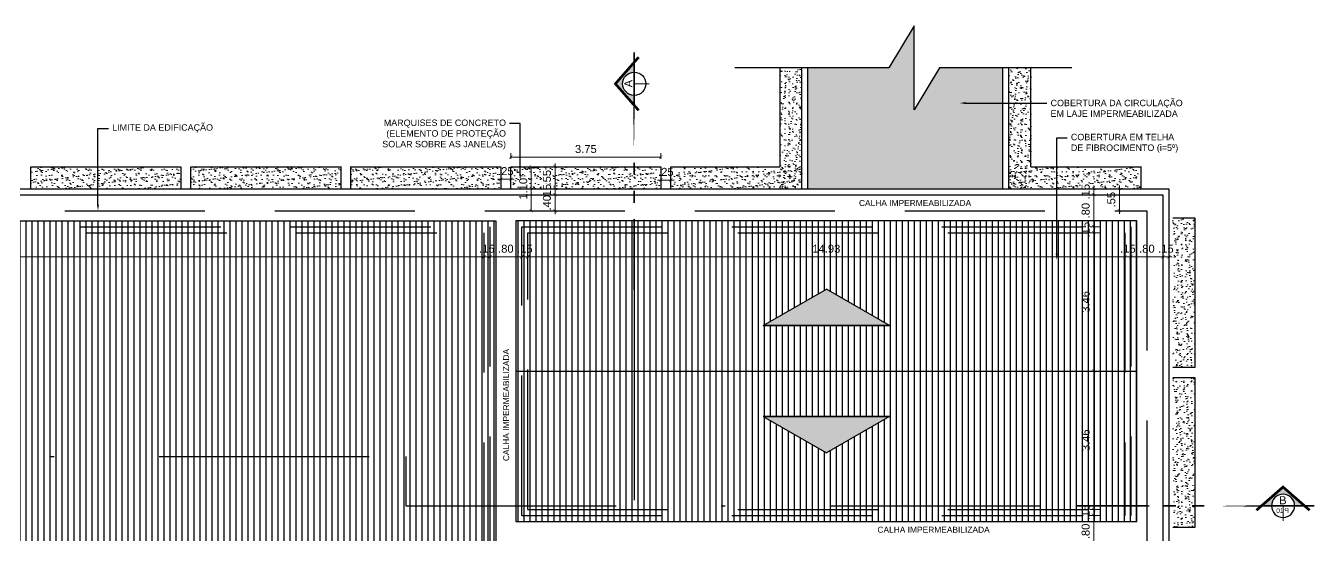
# Model space of a CAD drawing. Header units: metres. Extents: x 2440 to 5689, y 77 to 398.
# Drawn here: x 2997.41 to 3029.64, y 211.9 to 224.64 of the extents above; entities that cross this region are included whole.
import ezdxf
from ezdxf import colors
from ezdxf.entities.mleader import LeaderData, LeaderLine
from ezdxf.enums import TextEntityAlignment as Align
from ezdxf.math import Vec2, Vec3

# ---------------------------------------------------------------- set-up
doc = ezdxf.new("R2010")
doc.units = ezdxf.units.M
doc.header["$LTSCALE"] = 7
doc.header["$MEASUREMENT"] = 0
doc.header["$PDMODE"] = 2
doc.linetypes.add('DASHDOT', pattern=[1, 0.5, -0.25, 0, -0.25])
doc.linetypes.add('DASHED', pattern=[0.75, 0.5, -0.25])
for name, color, linetype, lineweight in [('2prancha', 4, 'Continuous', 18), ('COTAS', 1, 'Continuous', 0), ('HACH', 251, 'Continuous', 5), ('texto', 3, 'Continuous', 25)]:
    doc.layers.add(name, color=color, linetype=linetype, lineweight=lineweight)
for name, color, linetype in [('COTA 1 100', 2, 'Continuous'), ('PENA 0.15', 7, 'Continuous'), ('PENA 01', 1, 'Continuous'), ('PENA 02', 2, 'Continuous'), ('PENA 03', 3, 'Continuous'), ('PENA 06', 6, 'Continuous'), ('projeção', 7, 'DASHED'), ('REVISÃO', 164, 'Continuous'), ('SIMB_CORTE', 3, 'Continuous'), ('TXT ESPECIFICAÇÕES', 7, 'Continuous')]:
    doc.layers.add(name, color=color, linetype=linetype)
doc.styles.add('Luana', font='arial.ttf')
doc.styles.get("Standard").update_dxf_attribs({"font": 'arial.ttf'})
doc.dimstyles.new('arial100', dxfattribs={"dimtxt": 0.2, "dimasz": 0.08, "dimexe": 0.1, "dimexo": 0.2, "dimgap": 0.1, "dimtad": 1, "dimzin": 4, "dimdsep": 46, "dimtxsty": 'Luana', "dimblk": 'ARCHTICK', "dimcen": 0, "dimclrd": 7, "dimclre": 7, "dimclrt": 256, "dimadec": 0, "dimazin": 0, "dimtfac": 1, "dimtix": 1, "dimtmove": 0, "dimatfit": 3, "dimldrblk": 'CLOSEDBLANK', "dimfxl": 0, "dimlwd": 5, "dimlwe": 5, "dimarcsym": 0})

# ---------------------------------------------------------------- blocks, each defined once
blk = doc.blocks.new('SIMBOLOCORTE')
at = {"layer": 'PENA 02'}
blk.add_hatch(color=251, dxfattribs=at).paths.add_polyline_path([(0.29, 0), (0.537, 0), (0, 0.47), (-0.537, 0), (-0.29, 0, -1)])
at = {"layer": 'COTAS', "ltscale": 50}
blk.add_lwpolyline([(0, -0.378), (0, 0)], dxfattribs=at)
at = {"layer": 'PENA 02', "const_width": 0.0654}
blk.add_lwpolyline([(-0.665, -0.112), (0, 0.47), (0.665, -0.112)], dxfattribs=at)
at = {"layer": 'PENA 02', "color": 1, "const_width": 0.0392}
blk.add_lwpolyline([(1.648, 0), (-0.785, 0)], close=True, dxfattribs=at)
for points in [[(2.274, 0), (1.969, 0)], [(2.98, 0), (2.675, 0)], [(5.159, 0), (3.381, 0)]]:
    blk.add_lwpolyline(points, dxfattribs=at)
at = {"layer": 'PENA 02'}
blk.add_circle((0, 0), 0.29, dxfattribs=at)
at = {"layer": 'PENA 02', "style": 'Luana'}
for tag, height, p in [('CORTE', 0.2, (-0.001, 0.04)), ('PRANCHA', 0.117, (0.102, -0.177))]:
    blk.add_attdef(tag, text='', height=height, dxfattribs=at).set_placement(p, align=Align.CENTER)
at = {"layer": 'texto', "color": 250, "style": 'Luana'}
blk.add_text('P', height=0.117, dxfattribs=at).set_placement((-0.143, -0.176))
blk = doc.blocks.new('beiral')
at = {"layer": 'HACH'}
h = blk.add_hatch(dxfattribs=at)
h.set_pattern_fill('AR-SAND,_O', color=256, scale=0.1)
h.set_pattern_definition([(37.5, (-1.875, -1.1), (-0.0062993, 0.1926824), [0, -0.152, 0, -0.17, 0, -0.1625]), (7.5, (-1.875, -1.1), (0.176978, 0.282215), [0, -0.082, 0, -0.137, 0, -0.0525]), (327.5, (-1.998, -1.1), (0.311414, 0.000566), [0, -0.05, 0, -0.18, 0, -0.235]), (317.5, (-1.998, -1.1), (0.300613, 0.087768), [0, -0.025, 0, -0.118, 0, -0.135])])
h.paths.add_polyline_path([(1.875, -0.55), (-1.875, -0.55), (-1.875, -1.1), (1.875, -1.1)])
at = {"layer": 'PENA 01'}
for p, q in [((-1.875, -1.1), (-1.875, -0.55)), ((1.875, -0.55), (1.875, -1.1)), ((1.875, -1.1), (-1.875, -1.1))]:
    blk.add_line(p, q, dxfattribs=at)
blk = doc.blocks.new('_ArchTick')
at = {"color": 0, "linetype": 'ByBlock', "const_width": 0.15}
blk.add_lwpolyline([(-0.5, -0.5), (0.5, 0.5)], dxfattribs=at)
blk = doc.blocks.new('*D239')
at = {"layer": 'COTA 1 100', "color": 7, "lineweight": 5}
for p, q in [((3009.536, 221.315), (3009.536, 221.454)), ((3013.286, 221.315), (3013.286, 221.454)), ((3013.286, 221.354), (3009.536, 221.354))]:
    blk.add_line(p, q, dxfattribs=at)
at = {"layer": 'Defpoints', "color": 0}
for p in [(3009.536, 221.354), (3009.536, 221.115), (3013.286, 221.115)]:
    blk.add_point(p, dxfattribs=at)
at = {"layer": 'COTA 1 100', "color": 7, "lineweight": 5, "xscale": 0.08, "yscale": 0.08, "zscale": 0.08, "rotation": 180}
blk.add_blockref('_ArchTick', (3009.536, 221.354), dxfattribs=at)
at = {"layer": 'COTA 1 100', "color": 7, "lineweight": 5, "xscale": 0.08, "yscale": 0.08, "zscale": 0.08}
blk.add_blockref('_ArchTick', (3013.286, 221.354), dxfattribs=at)
at = {"layer": 'COTA 1 100', "insert": (3011.411, 221.556), "char_height": 0.2, "attachment_point": 5, "style": 'Luana'}
blk.add_mtext('3.75', dxfattribs=at)
blk = doc.blocks.new('_ClosedBlank')
at = {"layer": '2prancha', "color": 0, "lineweight": -2}
for p, q in [((-1, 0.17), (0, 0)), ((-1, 0.17), (-1, -0.17)), ((0, 0), (-1, -0.17))]:
    blk.add_line(p, q, dxfattribs=at)
blk = doc.blocks.new('*D240')
at = {"layer": 'COTA 1 100', "color": 7, "lineweight": 5}
for p, q in [((3025.836, 218.861), (3025.756, 218.861)), ((3025.836, 219.011), (3025.836, 218.761)), ((3025.986, 218.861), (3025.836, 218.861)), ((3025.986, 219.011), (3025.986, 218.761)), ((3025.986, 218.861), (3026.066, 218.861))]:
    blk.add_line(p, q, dxfattribs=at)
at = {"layer": 'Defpoints', "color": 0}
for p in [(3025.986, 220.565), (3025.836, 220.415), (3025.836, 218.861)]:
    blk.add_point(p, dxfattribs=at)
at = {"layer": 'COTA 1 100', "color": 7, "lineweight": 5, "xscale": 0.08, "yscale": 0.08, "zscale": 0.08}
blk.add_blockref('_ArchTick', (3025.836, 218.861), dxfattribs=at)
at = {"layer": 'COTA 1 100', "color": 7, "lineweight": 5, "xscale": 0.08, "yscale": 0.08, "zscale": 0.08, "rotation": 180}
blk.add_blockref('_ArchTick', (3025.986, 218.861), dxfattribs=at)
at = {"layer": 'COTA 1 100', "insert": (3025.911, 219.063), "char_height": 0.2, "attachment_point": 5, "style": 'Luana'}
blk.add_mtext('.15', dxfattribs=at)
blk = doc.blocks.new('*D241')
at = {"layer": 'COTA 1 100', "color": 7, "lineweight": 5}
for p, q in [((3025.036, 219.011), (3025.036, 218.761)), ((3025.836, 218.861), (3025.036, 218.861)), ((3025.836, 219.011), (3025.836, 218.761))]:
    blk.add_line(p, q, dxfattribs=at)
at = {"layer": 'Defpoints', "color": 0}
for p in [(3025.836, 220.415), (3025.036, 219.615), (3025.036, 218.861)]:
    blk.add_point(p, dxfattribs=at)
at = {"layer": 'COTA 1 100', "color": 7, "lineweight": 5, "xscale": 0.08, "yscale": 0.08, "zscale": 0.08, "rotation": 180}
blk.add_blockref('_ArchTick', (3025.036, 218.861), dxfattribs=at)
at = {"layer": 'COTA 1 100', "color": 7, "lineweight": 5, "xscale": 0.08, "yscale": 0.08, "zscale": 0.08}
blk.add_blockref('_ArchTick', (3025.836, 218.861), dxfattribs=at)
at = {"layer": 'COTA 1 100', "insert": (3025.436, 219.063), "char_height": 0.2, "attachment_point": 5, "style": 'Luana'}
blk.add_mtext('.80', dxfattribs=at)
blk = doc.blocks.new('*D242')
at = {"layer": 'COTA 1 100', "color": 7, "lineweight": 5}
for p, q in [((3024.886, 218.861), (3024.806, 218.861)), ((3024.886, 219.011), (3024.886, 218.761)), ((3025.036, 218.861), (3024.886, 218.861)), ((3025.036, 219.011), (3025.036, 218.761)), ((3025.036, 218.861), (3025.116, 218.861))]:
    blk.add_line(p, q, dxfattribs=at)
at = {"layer": 'Defpoints', "color": 0}
for p in [(3025.036, 219.615), (3024.886, 219.465), (3024.886, 218.861)]:
    blk.add_point(p, dxfattribs=at)
at = {"layer": 'COTA 1 100', "color": 7, "lineweight": 5, "xscale": 0.08, "yscale": 0.08, "zscale": 0.08}
blk.add_blockref('_ArchTick', (3024.886, 218.861), dxfattribs=at)
at = {"layer": 'COTA 1 100', "color": 7, "lineweight": 5, "xscale": 0.08, "yscale": 0.08, "zscale": 0.08, "rotation": 180}
blk.add_blockref('_ArchTick', (3025.036, 218.861), dxfattribs=at)
at = {"layer": 'COTA 1 100', "insert": (3024.961, 219.063), "char_height": 0.2, "attachment_point": 5, "style": 'Luana'}
blk.add_mtext('.15', dxfattribs=at)
blk = doc.blocks.new('*D243')
at = {"layer": 'COTA 1 100', "color": 7, "lineweight": 5}
for p, q in [((3009.961, 219.011), (3009.961, 218.761)), ((3024.886, 218.861), (3009.961, 218.861)), ((3024.886, 219.011), (3024.886, 218.761))]:
    blk.add_line(p, q, dxfattribs=at)
at = {"layer": 'Defpoints', "color": 0}
for p in [(3009.961, 219.465), (3024.886, 219.465), (3009.961, 218.861)]:
    blk.add_point(p, dxfattribs=at)
at = {"layer": 'COTA 1 100', "color": 7, "lineweight": 5, "xscale": 0.08, "yscale": 0.08, "zscale": 0.08, "rotation": 180}
blk.add_blockref('_ArchTick', (3009.961, 218.861), dxfattribs=at)
at = {"layer": 'COTA 1 100', "color": 7, "lineweight": 5, "xscale": 0.08, "yscale": 0.08, "zscale": 0.08}
blk.add_blockref('_ArchTick', (3024.886, 218.861), dxfattribs=at)
at = {"layer": 'COTA 1 100', "insert": (3017.423, 219.063), "char_height": 0.2, "attachment_point": 5, "style": 'Luana'}
blk.add_mtext('14.93', dxfattribs=at)
blk = doc.blocks.new('*D244')
at = {"layer": 'COTA 1 100', "color": 7, "lineweight": 5}
for p, q in [((3009.811, 218.861), (3009.731, 218.861)), ((3009.811, 219.011), (3009.811, 218.761)), ((3009.961, 218.861), (3009.811, 218.861)), ((3009.961, 219.011), (3009.961, 218.761)), ((3009.961, 218.861), (3010.041, 218.861))]:
    blk.add_line(p, q, dxfattribs=at)
at = {"layer": 'Defpoints', "color": 0}
for p in [(3009.811, 219.615), (3009.961, 219.465), (3009.811, 218.861)]:
    blk.add_point(p, dxfattribs=at)
at = {"layer": 'COTA 1 100', "color": 7, "lineweight": 5, "xscale": 0.08, "yscale": 0.08, "zscale": 0.08}
blk.add_blockref('_ArchTick', (3009.811, 218.861), dxfattribs=at)
at = {"layer": 'COTA 1 100', "color": 7, "lineweight": 5, "xscale": 0.08, "yscale": 0.08, "zscale": 0.08, "rotation": 180}
blk.add_blockref('_ArchTick', (3009.961, 218.861), dxfattribs=at)
at = {"layer": 'COTA 1 100', "insert": (3009.886, 219.063), "char_height": 0.2, "attachment_point": 5, "style": 'Luana'}
blk.add_mtext('.15', dxfattribs=at)
blk = doc.blocks.new('*D245')
at = {"layer": 'COTA 1 100', "color": 7, "lineweight": 5}
for p, q in [((3009.011, 219.011), (3009.011, 218.761)), ((3009.811, 218.861), (3009.011, 218.861)), ((3009.811, 219.011), (3009.811, 218.761))]:
    blk.add_line(p, q, dxfattribs=at)
at = {"layer": 'Defpoints', "color": 0}
for p in [(3009.011, 219.615), (3009.811, 219.615), (3009.011, 218.861)]:
    blk.add_point(p, dxfattribs=at)
at = {"layer": 'COTA 1 100', "color": 7, "lineweight": 5, "xscale": 0.08, "yscale": 0.08, "zscale": 0.08, "rotation": 180}
blk.add_blockref('_ArchTick', (3009.011, 218.861), dxfattribs=at)
at = {"layer": 'COTA 1 100', "color": 7, "lineweight": 5, "xscale": 0.08, "yscale": 0.08, "zscale": 0.08}
blk.add_blockref('_ArchTick', (3009.811, 218.861), dxfattribs=at)
at = {"layer": 'COTA 1 100', "insert": (3009.411, 219.063), "char_height": 0.2, "attachment_point": 5, "style": 'Luana'}
blk.add_mtext('.80', dxfattribs=at)
blk = doc.blocks.new('*D246')
at = {"layer": 'COTA 1 100', "color": 7, "lineweight": 5}
for p, q in [((3008.861, 218.861), (3008.781, 218.861)), ((3008.861, 219.011), (3008.861, 218.761)), ((3009.011, 218.861), (3008.861, 218.861)), ((3009.011, 219.011), (3009.011, 218.761)), ((3009.011, 218.861), (3009.091, 218.861))]:
    blk.add_line(p, q, dxfattribs=at)
at = {"layer": 'Defpoints', "color": 0}
for p in [(3009.011, 219.615), (3008.861, 219.465), (3008.861, 218.861)]:
    blk.add_point(p, dxfattribs=at)
at = {"layer": 'COTA 1 100', "color": 7, "lineweight": 5, "xscale": 0.08, "yscale": 0.08, "zscale": 0.08}
blk.add_blockref('_ArchTick', (3008.861, 218.861), dxfattribs=at)
at = {"layer": 'COTA 1 100', "color": 7, "lineweight": 5, "xscale": 0.08, "yscale": 0.08, "zscale": 0.08, "rotation": 180}
blk.add_blockref('_ArchTick', (3009.011, 218.861), dxfattribs=at)
at = {"layer": 'COTA 1 100', "insert": (3008.936, 219.063), "char_height": 0.2, "attachment_point": 5, "style": 'Luana'}
blk.add_mtext('.15', dxfattribs=at)
blk = doc.blocks.new('*D247')
at = {"layer": 'COTA 1 100', "color": 7, "lineweight": 5}
for p, q in [((2977.936, 219.011), (2977.936, 218.761)), ((3008.861, 218.861), (2977.936, 218.861)), ((3008.861, 219.011), (3008.861, 218.761))]:
    blk.add_line(p, q, dxfattribs=at)
at = {"layer": 'Defpoints', "color": 0}
for p in [(2977.936, 219.465), (3008.861, 219.465), (2977.936, 218.861)]:
    blk.add_point(p, dxfattribs=at)
at = {"layer": 'COTA 1 100', "color": 7, "lineweight": 5, "xscale": 0.08, "yscale": 0.08, "zscale": 0.08, "rotation": 180}
blk.add_blockref('_ArchTick', (2977.936, 218.861), dxfattribs=at)
at = {"layer": 'COTA 1 100', "color": 7, "lineweight": 5, "xscale": 0.08, "yscale": 0.08, "zscale": 0.08}
blk.add_blockref('_ArchTick', (3008.861, 218.861), dxfattribs=at)
at = {"layer": 'COTA 1 100', "insert": (2993.398, 219.063), "char_height": 0.2, "attachment_point": 5, "style": 'Luana'}
blk.add_mtext('30.93', dxfattribs=at)
blk = doc.blocks.new('*D275')
at = {"layer": 'COTA 1 100', "color": 7, "lineweight": 5}
for p, q in [((3024.257, 220.565), (3024.007, 220.565)), ((3024.107, 220.565), (3024.107, 220.645)), ((3024.107, 220.565), (3024.107, 220.415)), ((3024.257, 220.415), (3024.007, 220.415)), ((3024.107, 220.415), (3024.107, 220.335))]:
    blk.add_line(p, q, dxfattribs=at)
at = {"layer": 'Defpoints', "color": 0}
for p in [(3025.286, 220.565), (3024.107, 220.415), (3025.286, 220.415)]:
    blk.add_point(p, dxfattribs=at)
at = {"layer": 'COTA 1 100', "color": 7, "lineweight": 5, "xscale": 0.08, "yscale": 0.08, "zscale": 0.08}
for p, rotation in [((3024.107, 220.565), 270), ((3024.107, 220.415), 90)]:
    blk.add_blockref('_ArchTick', p, dxfattribs=dict(at, rotation=rotation))
at = {"layer": 'COTA 1 100', "insert": (3023.905, 220.49), "char_height": 0.2, "attachment_point": 5, "rotation": 90, "style": 'Luana'}
blk.add_mtext('.15', dxfattribs=at)
blk = doc.blocks.new('*D276')
at = {"layer": 'COTA 1 100', "color": 7, "lineweight": 5}
for p, q in [((3024.257, 220.415), (3024.007, 220.415)), ((3024.107, 220.415), (3024.107, 219.615)), ((3024.257, 219.615), (3024.007, 219.615))]:
    blk.add_line(p, q, dxfattribs=at)
at = {"layer": 'Defpoints', "color": 0}
for p in [(3025.286, 220.415), (3024.107, 219.615), (3025.036, 219.615)]:
    blk.add_point(p, dxfattribs=at)
at = {"layer": 'COTA 1 100', "color": 7, "lineweight": 5, "xscale": 0.08, "yscale": 0.08, "zscale": 0.08}
for p, rotation in [((3024.107, 220.415), 90), ((3024.107, 219.615), 270)]:
    blk.add_blockref('_ArchTick', p, dxfattribs=dict(at, rotation=rotation))
at = {"layer": 'COTA 1 100', "insert": (3023.905, 220.015), "char_height": 0.2, "attachment_point": 5, "rotation": 90, "style": 'Luana'}
blk.add_mtext('.80', dxfattribs=at)
blk = doc.blocks.new('*D277')
at = {"layer": 'COTA 1 100', "color": 7, "lineweight": 5}
for p, q in [((3024.257, 219.615), (3024.007, 219.615)), ((3024.107, 219.615), (3024.107, 219.695)), ((3024.107, 219.615), (3024.107, 219.465)), ((3024.257, 219.465), (3024.007, 219.465)), ((3024.107, 219.465), (3024.107, 219.385))]:
    blk.add_line(p, q, dxfattribs=at)
at = {"layer": 'Defpoints', "color": 0}
for p in [(3025.036, 219.615), (3024.107, 219.465), (3024.886, 219.465)]:
    blk.add_point(p, dxfattribs=at)
at = {"layer": 'COTA 1 100', "color": 7, "lineweight": 5, "xscale": 0.08, "yscale": 0.08, "zscale": 0.08}
for p, rotation in [((3024.107, 219.615), 270), ((3024.107, 219.465), 90)]:
    blk.add_blockref('_ArchTick', p, dxfattribs=dict(at, rotation=rotation))
at = {"layer": 'COTA 1 100', "insert": (3023.905, 219.54), "char_height": 0.2, "attachment_point": 5, "rotation": 90, "style": 'Luana'}
blk.add_mtext('.15', dxfattribs=at)
blk = doc.blocks.new('*D278')
at = {"layer": 'COTA 1 100', "color": 7, "lineweight": 5}
for p, q in [((3024.257, 219.465), (3024.007, 219.465)), ((3024.107, 219.465), (3024.107, 216.005)), ((3024.257, 216.005), (3024.007, 216.005))]:
    blk.add_line(p, q, dxfattribs=at)
at = {"layer": 'Defpoints', "color": 0}
for p in [(3024.886, 219.465), (3024.107, 216.005), (3025.186, 216.005)]:
    blk.add_point(p, dxfattribs=at)
at = {"layer": 'COTA 1 100', "color": 7, "lineweight": 5, "xscale": 0.08, "yscale": 0.08, "zscale": 0.08}
for p, rotation in [((3024.107, 219.465), 90), ((3024.107, 216.005), 270)]:
    blk.add_blockref('_ArchTick', p, dxfattribs=dict(at, rotation=rotation))
at = {"layer": 'COTA 1 100', "insert": (3023.905, 217.735), "char_height": 0.2, "attachment_point": 5, "rotation": 90, "style": 'Luana'}
blk.add_mtext('3.46', dxfattribs=at)
blk = doc.blocks.new('*D279')
at = {"layer": 'COTA 1 100', "color": 7, "lineweight": 5}
for p, q in [((3024.257, 216.005), (3024.007, 216.005)), ((3024.107, 216.005), (3024.107, 212.545)), ((3024.257, 212.545), (3024.007, 212.545))]:
    blk.add_line(p, q, dxfattribs=at)
at = {"layer": 'Defpoints', "color": 0}
for p in [(3025.186, 216.005), (3024.107, 212.545), (3024.886, 212.545)]:
    blk.add_point(p, dxfattribs=at)
at = {"layer": 'COTA 1 100', "color": 7, "lineweight": 5, "xscale": 0.08, "yscale": 0.08, "zscale": 0.08}
for p, rotation in [((3024.107, 216.005), 90), ((3024.107, 212.545), 270)]:
    blk.add_blockref('_ArchTick', p, dxfattribs=dict(at, rotation=rotation))
at = {"layer": 'COTA 1 100', "insert": (3023.905, 214.275), "char_height": 0.2, "attachment_point": 5, "rotation": 90, "style": 'Luana'}
blk.add_mtext('3.46', dxfattribs=at)
blk = doc.blocks.new('*D280')
at = {"layer": 'COTA 1 100', "color": 7, "lineweight": 5}
for p, q in [((3024.257, 212.545), (3024.007, 212.545)), ((3024.107, 212.545), (3024.107, 212.625)), ((3024.107, 212.545), (3024.107, 212.395)), ((3024.257, 212.395), (3024.007, 212.395)), ((3024.107, 212.395), (3024.107, 212.315))]:
    blk.add_line(p, q, dxfattribs=at)
at = {"layer": 'Defpoints', "color": 0}
for p in [(3024.886, 212.545), (3024.107, 212.395), (3025.036, 212.395)]:
    blk.add_point(p, dxfattribs=at)
at = {"layer": 'COTA 1 100', "color": 7, "lineweight": 5, "xscale": 0.08, "yscale": 0.08, "zscale": 0.08}
for p, rotation in [((3024.107, 212.545), 270), ((3024.107, 212.395), 90)]:
    blk.add_blockref('_ArchTick', p, dxfattribs=dict(at, rotation=rotation))
at = {"layer": 'COTA 1 100', "insert": (3023.905, 212.47), "char_height": 0.2, "attachment_point": 5, "rotation": 90, "style": 'Luana'}
blk.add_mtext('.15', dxfattribs=at)
blk = doc.blocks.new('*D281')
at = {"layer": 'COTA 1 100', "color": 7, "lineweight": 5}
for p, q in [((3024.257, 212.395), (3024.007, 212.395)), ((3024.107, 212.395), (3024.107, 211.595)), ((3024.257, 211.595), (3024.007, 211.595))]:
    blk.add_line(p, q, dxfattribs=at)
at = {"layer": 'Defpoints', "color": 0}
for p in [(3025.036, 212.395), (3024.107, 211.595), (3025.036, 211.595)]:
    blk.add_point(p, dxfattribs=at)
at = {"layer": 'COTA 1 100', "color": 7, "lineweight": 5, "xscale": 0.08, "yscale": 0.08, "zscale": 0.08}
for p, rotation in [((3024.107, 212.395), 90), ((3024.107, 211.595), 270)]:
    blk.add_blockref('_ArchTick', p, dxfattribs=dict(at, rotation=rotation))
at = {"layer": 'COTA 1 100', "insert": (3023.905, 211.995), "char_height": 0.2, "attachment_point": 5, "rotation": 90, "style": 'Luana'}
blk.add_mtext('.80', dxfattribs=at)
blk = doc.blocks.new('*D296')
at = {"layer": 'COTA 1 100', "color": 7, "lineweight": 5}
for p, q in [((3024.899, 220.565), (3024.649, 220.565)), ((3024.749, 220.565), (3024.749, 220.645)), ((3024.749, 220.015), (3024.749, 220.565)), ((3024.899, 220.015), (3024.649, 220.015)), ((3024.749, 220.015), (3024.749, 219.935))]:
    blk.add_line(p, q, dxfattribs=at)
at = {"layer": 'Defpoints', "color": 0}
for p in [(3024.749, 220.565), (3025.436, 220.565), (3025.436, 220.015)]:
    blk.add_point(p, dxfattribs=at)
at = {"layer": 'COTA 1 100', "color": 7, "lineweight": 5, "xscale": 0.08, "yscale": 0.08, "zscale": 0.08}
for p, rotation in [((3024.749, 220.565), 270), ((3024.749, 220.015), 90)]:
    blk.add_blockref('_ArchTick', p, dxfattribs=dict(at, rotation=rotation))
at = {"layer": 'COTA 1 100', "insert": (3024.547, 220.29), "char_height": 0.2, "attachment_point": 5, "rotation": 90, "style": 'Luana'}
blk.add_mtext('.55', dxfattribs=at)
blk = doc.blocks.new('*D297')
at = {"layer": 'COTA 1 100', "color": 7, "lineweight": 5}
for p, q in [((3010.198, 221.115), (3009.948, 221.115)), ((3010.048, 221.115), (3010.048, 220.012)), ((3010.198, 220.012), (3009.948, 220.012))]:
    blk.add_line(p, q, dxfattribs=at)
at = {"layer": 'Defpoints', "color": 0}
for p in [(3011.411, 221.115), (3010.048, 220.012), (3011.411, 220.012)]:
    blk.add_point(p, dxfattribs=at)
at = {"layer": 'COTA 1 100', "color": 7, "lineweight": 5, "xscale": 0.08, "yscale": 0.08, "zscale": 0.08}
for p, rotation in [((3010.048, 221.115), 90), ((3010.048, 220.012), 270)]:
    blk.add_blockref('_ArchTick', p, dxfattribs=dict(at, rotation=rotation))
at = {"layer": 'COTA 1 100', "insert": (3009.846, 220.563), "char_height": 0.2, "attachment_point": 5, "rotation": 90, "style": 'Luana'}
blk.add_mtext('1.10', dxfattribs=at)
blk = doc.blocks.new('*D298')
at = {"layer": 'COTA 1 100', "color": 7, "lineweight": 5}
for p, q in [((3010.491, 221.115), (3010.741, 221.115)), ((3010.641, 221.115), (3010.641, 221.195)), ((3010.641, 221.115), (3010.641, 220.565)), ((3010.491, 220.565), (3010.741, 220.565)), ((3010.641, 220.565), (3010.641, 220.485))]:
    blk.add_line(p, q, dxfattribs=at)
at = {"layer": 'Defpoints', "color": 0}
for p in [(3010.198, 221.115), (3010.198, 220.565), (3010.641, 220.565)]:
    blk.add_point(p, dxfattribs=at)
at = {"layer": 'COTA 1 100', "color": 7, "lineweight": 5, "xscale": 0.08, "yscale": 0.08, "zscale": 0.08}
for p, rotation in [((3010.641, 221.115), 270), ((3010.641, 220.565), 90)]:
    blk.add_blockref('_ArchTick', p, dxfattribs=dict(at, rotation=rotation))
at = {"layer": 'COTA 1 100', "insert": (3010.439, 220.84), "char_height": 0.2, "attachment_point": 5, "rotation": 90, "style": 'Luana'}
blk.add_mtext('.55', dxfattribs=at)
blk = doc.blocks.new('*D299')
at = {"layer": 'COTA 1 100', "color": 7, "lineweight": 5}
for p, q in [((3010.491, 220.565), (3010.741, 220.565)), ((3010.641, 220.565), (3010.641, 220.645)), ((3010.641, 220.565), (3010.641, 220.415)), ((3010.491, 220.415), (3010.741, 220.415)), ((3010.641, 220.415), (3010.641, 220.335))]:
    blk.add_line(p, q, dxfattribs=at)
at = {"layer": 'Defpoints', "color": 0}
for p in [(3010.198, 220.565), (3010.048, 220.415), (3010.641, 220.415)]:
    blk.add_point(p, dxfattribs=at)
at = {"layer": 'COTA 1 100', "color": 7, "lineweight": 5, "xscale": 0.08, "yscale": 0.08, "zscale": 0.08}
for p, rotation in [((3010.641, 220.565), 270), ((3010.641, 220.415), 90)]:
    blk.add_blockref('_ArchTick', p, dxfattribs=dict(at, rotation=rotation))
at = {"layer": 'COTA 1 100', "insert": (3010.439, 220.49), "char_height": 0.2, "attachment_point": 5, "rotation": 90, "style": 'Luana'}
blk.add_mtext('.15', dxfattribs=at)
blk = doc.blocks.new('*D300')
at = {"layer": 'COTA 1 100', "color": 7, "lineweight": 5}
for p, q in [((3010.641, 220.415), (3010.641, 220.495)), ((3010.491, 220.415), (3010.741, 220.415)), ((3010.641, 220.415), (3010.641, 220.012)), ((3010.491, 220.012), (3010.741, 220.012)), ((3010.641, 220.012), (3010.641, 219.932))]:
    blk.add_line(p, q, dxfattribs=at)
at = {"layer": 'Defpoints', "color": 0}
for p in [(3010.048, 220.415), (3010.198, 220.012), (3010.641, 220.012)]:
    blk.add_point(p, dxfattribs=at)
at = {"layer": 'COTA 1 100', "color": 7, "lineweight": 5, "xscale": 0.08, "yscale": 0.08, "zscale": 0.08}
for p, rotation in [((3010.641, 220.415), 270), ((3010.641, 220.012), 90)]:
    blk.add_blockref('_ArchTick', p, dxfattribs=dict(at, rotation=rotation))
at = {"layer": 'COTA 1 100', "insert": (3010.439, 220.213), "char_height": 0.2, "attachment_point": 5, "rotation": 90, "style": 'Luana'}
blk.add_mtext('.40', dxfattribs=at)
blk = doc.blocks.new('*D301')
at = {"layer": 'COTA 1 100', "color": 7, "lineweight": 5}
for p, q in [((3013.286, 220.782), (3013.206, 220.782)), ((3013.286, 220.782), (3013.286, 220.682)), ((3013.286, 220.782), (3013.536, 220.782)), ((3013.536, 220.782), (3013.536, 220.682)), ((3013.536, 220.782), (3013.616, 220.782))]:
    blk.add_line(p, q, dxfattribs=at)
at = {"layer": 'Defpoints', "color": 0}
for p in [(3013.286, 220.84), (3013.536, 220.84), (3013.536, 220.782)]:
    blk.add_point(p, dxfattribs=at)
at = {"layer": 'COTA 1 100', "color": 7, "lineweight": 5, "xscale": 0.08, "yscale": 0.08, "zscale": 0.08}
blk.add_blockref('_ArchTick', (3013.286, 220.782), dxfattribs=at)
at = {"layer": 'COTA 1 100', "color": 7, "lineweight": 5, "xscale": 0.08, "yscale": 0.08, "zscale": 0.08, "rotation": 180}
blk.add_blockref('_ArchTick', (3013.536, 220.782), dxfattribs=at)
at = {"layer": 'COTA 1 100', "insert": (3013.411, 220.984), "char_height": 0.2, "attachment_point": 5, "style": 'Luana'}
blk.add_mtext('.25', dxfattribs=at)
blk = doc.blocks.new('*D302')
at = {"layer": 'COTA 1 100', "color": 7, "lineweight": 5}
for p, q in [((3009.286, 220.8), (3009.206, 220.8)), ((3009.286, 220.8), (3009.286, 220.7)), ((3009.536, 220.8), (3009.286, 220.8)), ((3009.536, 220.8), (3009.536, 220.9)), ((3009.536, 220.8), (3009.616, 220.8))]:
    blk.add_line(p, q, dxfattribs=at)
at = {"layer": 'Defpoints', "color": 0}
for p in [(3009.286, 220.84), (3009.286, 220.8), (3009.536, 220.8)]:
    blk.add_point(p, dxfattribs=at)
at = {"layer": 'COTA 1 100', "color": 7, "lineweight": 5, "xscale": 0.08, "yscale": 0.08, "zscale": 0.08}
blk.add_blockref('_ArchTick', (3009.286, 220.8), dxfattribs=at)
at = {"layer": 'COTA 1 100', "color": 7, "lineweight": 5, "xscale": 0.08, "yscale": 0.08, "zscale": 0.08, "rotation": 180}
blk.add_blockref('_ArchTick', (3009.536, 220.8), dxfattribs=at)
at = {"layer": 'COTA 1 100', "insert": (3009.411, 221.002), "char_height": 0.2, "attachment_point": 5, "style": 'Luana'}
blk.add_mtext('.25', dxfattribs=at)

msp = doc.modelspace()

# ---------------------------------------------------------------- hatches: boundary and pattern name
at = {"layer": 'HACH'}
h = msp.add_hatch(dxfattribs=at)
h.set_pattern_fill('AR-CONC,_O', color=256, scale=0.1)
h.set_pattern_definition([(50, (2971.5628, 188.2382), (0.71726, -0.062752), [0.075, -0.825]), (355, (2971.5628, 188.2382), (-0.138751, 0.752192), [0.06, -0.66]), (100.4514, (2971.6226, 188.233), (0.578509, 0.6894395), [0.06374, -0.701142]), (46.1842, (2971.5628, 188.4382), (1.067241, -0.165519), [0.1125, -1.2375]), (96.6356, (2971.6518, 188.4244), (0.934663, 0.974118), [0.09561, -1.051713]), (351.1842, (2971.5628, 188.4382), (0.934662, 0.974119), [0.09, -0.99]), (21, (2971.6628, 188.3882), (0.596907, -0.402619), [0.075, -0.825]), (326, (2971.6628, 188.3882), (0.243315, 0.72515), [0.06, -0.66]), (71.4514, (2971.7126, 188.35466), (0.840223, 0.3225305), [0.06374, -0.701142]), (37.5, (2971.56282, 188.2382), (0.0121599, 0.3328939), [0, -0.652, 0, -0.67, 0, -0.6625]), (7.5, (2971.56282, 188.2382), (0.2630695, 0.3944117), [0, -0.382, 0, -0.637, 0, -0.2525]), (327.5, (2971.33982, 188.2382), (0.5338224, -0.0225549), [0, -0.25, 0, -0.78, 0, -1.035]), (317.5, (2971.23982, 188.2382), (0.583186, 0.100105), [0, -0.325, 0, -0.518, 0, -0.735])])
h.paths.add_polyline_path([(2993.861, 195.415), (2988.961, 195.415), (2988.961, 189.291), (2990.779, 189.291), (2991.411, 190.344), (2991.411, 188.238), (2992.043, 189.291), (2993.861, 189.291)])
h.paths.add_polyline_path([(2976.836, 200.415), (2972.615, 200.415), (2972.615, 198.295), (2971.563, 197.664), (2973.668, 197.664), (2972.615, 197.032), (2972.615, 195.565), (2976.836, 195.565)])
h.paths.add_polyline_path([(3021.836, 223.586), (3020.248, 223.586), (3019.616, 222.533), (3019.616, 224.639), (3018.985, 223.586), (3016.961, 223.586), (3016.961, 220.565), (3021.836, 220.565)])
h = msp.add_hatch(dxfattribs=at)
h.set_pattern_fill('AR-SAND,_O', color=256, scale=0.1, angle=180)
h.set_pattern_definition([(52.5, (3016.26078, 220.08962), (0.1926824, -0.006299), [0, -0.152, 0, -0.17, 0, -0.1625]), (82.5, (3016.26078, 220.08962), (0.282215, 0.176978), [0, -0.082, 0, -0.137, 0, -0.0525]), (122.5, (3016.26078, 219.96662), (0.000566, 0.311414), [0, -0.05, 0, -0.18, 0, -0.235]), (132.5, (3016.26078, 219.96662), (0.087768, 0.300613), [0, -0.025, 0, -0.118, 0, -0.135])])
h.paths.add_polyline_path([(3016.811, 223.586), (3016.261, 223.586), (3016.261, 220.565), (3016.811, 220.565)])
h = msp.add_hatch(dxfattribs=at)
h.set_pattern_fill('AR-SAND,_O', color=256, scale=0.1, angle=180)
h.set_pattern_definition([(232.5, (3022.53578, 223.86462), (-0.1926824, 0.006299), [0, -0.152, 0, -0.17, 0, -0.1625]), (262.5, (3022.53578, 223.86462), (-0.282215, -0.176978), [0, -0.082, 0, -0.137, 0, -0.0525]), (302.5, (3022.53578, 223.98762), (-0.000566, -0.311414), [0, -0.05, 0, -0.18, 0, -0.235]), (312.5, (3022.53578, 223.98762), (-0.087768, -0.300613), [0, -0.025, 0, -0.118, 0, -0.135])])
h.paths.add_polyline_path([(3022.536, 223.586), (3021.986, 223.586), (3021.986, 220.565), (3022.536, 220.565)])
h = msp.add_hatch(dxfattribs=at)
h.set_pattern_fill('AR-SAND,_O', color=256, scale=0.1, angle=180)
h.set_pattern_definition([(217.5, (3017.28578, 221.11462), (0.0062993, -0.1926824), [0, -0.152, 0, -0.17, 0, -0.1625]), (187.5, (3017.28578, 221.11462), (-0.176978, -0.282215), [0, -0.082, 0, -0.137, 0, -0.0525]), (147.5, (3017.40878, 221.11462), (-0.311414, -0.000566), [0, -0.05, 0, -0.18, 0, -0.235]), (137.5, (3017.40878, 221.11462), (-0.300613, -0.087768), [0, -0.025, 0, -0.118, 0, -0.135])])
h.paths.add_polyline_path([(3016.811, 220.565), (3016.811, 221.115), (3013.536, 221.115), (3013.536, 220.565)])
h = msp.add_hatch(dxfattribs=at)
h.set_pattern_fill('AR-SAND,_O', color=256, scale=0.1, angle=180)
h.set_pattern_definition([(217.5, (3025.28578, 221.11462), (0.006299, -0.1926824), [0, -0.152, 0, -0.17, 0, -0.1625]), (187.5, (3025.28578, 221.11462), (-0.176978, -0.282215), [0, -0.082, 0, -0.137, 0, -0.0525]), (147.5, (3025.40878, 221.11462), (-0.311414, -0.000566), [0, -0.05, 0, -0.18, 0, -0.235]), (137.5, (3025.40878, 221.11462), (-0.300613, -0.087768), [0, -0.025, 0, -0.118, 0, -0.135])])
h.paths.add_polyline_path([(3021.986, 221.115), (3021.986, 220.565), (3025.286, 220.565), (3025.286, 221.115)])
at = {"layer": 'PENA 0.15', "ltscale": 1.5}
h = msp.add_hatch(color=256, dxfattribs=at)
h.dxf.hatch_style = 1
h.paths.add_polyline_path([(3019, 217.141), (3017.423, 218.052), (3015.847, 217.141)])
h = msp.add_hatch(color=256, dxfattribs=at)
h.dxf.hatch_style = 1
h.paths.add_polyline_path([(3015.847, 214.868), (3017.423, 213.957), (3019, 214.868)])
at = {"layer": 'PENA 01', "ltscale": 1.5}
h = msp.add_hatch(dxfattribs=at)
h.set_pattern_fill('_USER,_O', color=256, scale=0.15, angle=90, pattern_type=0)
h.set_pattern_definition([(90, (0.12266, -0.05), (-0.15, 9e-18), [])])
h.paths.add_polyline_path([(2993.675, 210.874), (2995.251, 209.963), (2992.098, 209.963)], flags=16)
h.paths.add_polyline_path([(2992.098, 205.971), (2995.251, 205.971), (2993.675, 205.06)], flags=16)
h.paths.add_polyline_path([(3025.186, 207.99), (3009.661, 207.99), (3009.661, 204.235), (3025.186, 204.235)])
h.paths.add_polyline_path([(3015.847, 206.853), (3019, 206.853), (3017.423, 205.942)], flags=16)
h.paths.add_polyline_path([(3025.186, 211.745), (3009.661, 211.745), (3009.661, 207.99), (3025.186, 207.99)])
h.paths.add_polyline_path([(3015.847, 209.126), (3017.423, 210.037), (3019, 209.126)], flags=16)
h.paths.add_polyline_path([(3025.186, 216.005), (3009.661, 216.005), (3009.661, 212.245), (3025.186, 212.245)])
h.paths.add_polyline_path([(3015.847, 214.868), (3019, 214.868), (3017.423, 213.957)], flags=16)
h.paths.add_polyline_path([(3025.186, 219.765), (3009.661, 219.765), (3009.661, 216.005), (3025.186, 216.005)])
h.paths.add_polyline_path([(3015.847, 217.141), (3017.423, 218.052), (3019, 217.141)], flags=16)
h.paths.add_polyline_path([(3025.186, 203.735), (3009.661, 203.735), (3009.661, 199.975), (3025.186, 199.975)])
h.paths.add_polyline_path([(3015.847, 201.111), (3017.423, 202.022), (3019, 201.111)], flags=16)
h.paths.add_polyline_path([(3025.186, 199.975), (3009.661, 199.975), (3009.661, 196.215), (3025.186, 196.215)])
h.paths.add_polyline_path([(3015.847, 198.838), (3019, 198.838), (3017.423, 197.927)], flags=16)
h.paths.add_polyline_path([(3005.116, 208.265), (3009.161, 208.265), (3009.161, 219.765), (2977.636, 219.765), (2977.636, 208.065), (3005.116, 208.065)])
h.paths.add_polyline_path([(3005.116, 203.715), (3005.116, 208.065), (2977.636, 208.065), (2977.636, 196.215), (3009.161, 196.215), (3009.161, 203.715)])
at = {"layer": 'PENA 02'}
msp.add_hatch(color=251, dxfattribs=at).paths.add_polyline_path([(3012.33, 223.188, -0.414214), (3012.62, 223.477), (3012.62, 223.725), (3012.149, 223.188), (3012.62, 222.65), (3012.62, 222.898, -0.414214)])

# ---------------------------------------------------------------- linework, layer by layer
at = {"layer": 'COTA 1 100'}
msp.add_lwpolyline([(3023.563, 223.586), (3020.248, 223.586), (3019.616, 222.533), (3019.616, 224.639), (3018.985, 223.586), (3015.135, 223.586)], dxfattribs=at)
msp.add_lwpolyline([(3009.661, 212.245), (3025.186, 212.245), (3025.186, 219.765), (3009.661, 219.765)], close=True, dxfattribs=at)
at = {"layer": 'COTAS', "ltscale": 50}
msp.add_lwpolyline([(3012.998, 223.188), (3012.62, 223.188)], dxfattribs=at)
at = {"layer": 'PENA 0.15', "ltscale": 1.5}
for points in [[(3019, 217.141), (3015.847, 217.141), (3017.423, 218.052)], [(3015.847, 217.141), (3019, 217.141), (3017.423, 218.052)], [(3019, 214.868), (3015.847, 214.868), (3017.423, 213.957)], [(3015.847, 214.868), (3019, 214.868), (3017.423, 213.957)]]:
    msp.add_lwpolyline(points, dxfattribs=at)
at = {"layer": 'PENA 01'}
for p, q in [((3016.261, 223.586), (3016.261, 221.115)), ((3016.811, 220.565), (3016.811, 223.586)), ((3016.961, 220.565), (3016.961, 223.586)), ((3021.836, 220.565), (3021.836, 223.586)), ((3021.986, 220.565), (3021.986, 223.586)), ((3022.536, 221.115), (3022.536, 223.586)), ((3013.536, 220.565), (3013.536, 221.115)), ((3013.536, 221.115), (3016.261, 221.115)), ((3022.536, 221.115), (3025.286, 221.115)), ((3025.286, 221.115), (3025.286, 220.565))]:
    msp.add_line(p, q, dxfattribs=at)
at = {"layer": 'PENA 02', "const_width": 0.0654}
msp.add_lwpolyline([(3012.731, 223.853), (3012.149, 223.188), (3012.731, 222.523)], dxfattribs=at)
at = {"layer": 'PENA 02', "color": 1, "const_width": 0.0392}
msp.add_lwpolyline([(3012.62, 221.54), (3012.62, 223.972)], close=True, dxfattribs=at)
for points in [[(3012.62, 220.913), (3012.62, 221.219)], [(3012.62, 220.208), (3012.62, 220.513)], [(3012.62, 218.029), (3012.62, 219.807)]]:
    msp.add_lwpolyline(points, dxfattribs=at)
at = {"layer": 'PENA 02'}
for points in [[(3005.336, 195.415), (2976.836, 195.415), (2976.836, 220.565), (3025.986, 220.565), (3025.986, 195.415), (3013.486, 195.415)], [(3005.336, 195.565), (2976.986, 195.565), (2976.986, 220.415), (3025.836, 220.415), (3025.836, 195.565), (3013.486, 195.565)], [(3009.161, 203.915), (3009.161, 196.215), (2977.636, 196.215), (2977.636, 219.765), (3009.161, 219.765), (3009.161, 208.065)]]:
    msp.add_lwpolyline(points, dxfattribs=at)
msp.add_circle((3012.62, 223.188), 0.29, dxfattribs=at)
at = {"layer": 'PENA 03'}
msp.add_line((3009.661, 216.005), (3025.186, 216.005), dxfattribs=at)
at = {"layer": 'projeção'}
for p, q in [((3009.811, 219.615), (3025.036, 219.615)), ((3009.811, 212.395), (3009.811, 219.615)), ((3025.036, 219.615), (3025.036, 212.395)), ((3009.961, 219.465), (3024.886, 219.465)), ((3009.961, 212.545), (3009.961, 219.465)), ((3024.886, 219.465), (3024.886, 212.395)), ((3009.961, 212.545), (3024.886, 212.545)), ((3009.811, 212.395), (3025.036, 212.395))]:
    msp.add_line(p, q, dxfattribs=at)
msp.add_lwpolyline([(2977.386, 220.015), (3025.436, 220.015), (3025.436, 195.965), (2977.386, 195.965)], close=True, dxfattribs=at)
for points in [[(3009.011, 203.915), (3009.011, 196.365), (2977.786, 196.365), (2977.786, 219.615), (3009.011, 219.615), (3009.011, 208.065)], [(3008.861, 203.915), (3008.861, 196.515), (2977.936, 196.515), (2977.936, 219.465), (3008.861, 219.465), (3008.861, 208.065)]]:
    msp.add_lwpolyline(points, dxfattribs=at)
at = {"layer": 'REVISÃO', "linetype": 'DASHDOT', "ltscale": 1.5}
for points in [[(3012.62, 218.029), (3012.62, 218.029), (3012.62, 193.391), (3012.62, 193.391)], [(2979.548, 213.868), (2979.548, 213.868), (3006.915, 213.868), (3006.915, 212.635), (3026.492, 212.635), (3026.492, 212.635)]]:
    msp.add_lwpolyline(points, dxfattribs=at)

# ---------------------------------------------------------------- block references
at = {"layer": 'PENA 06'}
for p, rotation in [((2999.411, 220.015), 180), ((3003.411, 220.015), 180), ((3007.411, 220.015), 180), ((3011.411, 220.015), 180), ((3025.536, 217.965), 90), ((3025.536, 213.965), 90)]:
    msp.add_blockref('beiral', p, dxfattribs=dict(at, rotation=rotation))
at = {"layer": 'SIMB_CORTE'}
ref = msp.add_blockref('SIMBOLOCORTE', (3028.839, 212.635), dxfattribs=dict(at, xscale=-1))
ref.add_attrib('CORTE', 'B', dxfattribs={"layer": 'PENA 02', "height": 0.2, "style": 'Luana'}).set_placement((3028.835, 212.674), align=Align.CENTER)
ref.add_attrib('PRANCHA', '01', dxfattribs={"layer": 'PENA 02', "color": 250, "height": 0.1167, "style": 'Luana'}).set_placement((3028.76, 212.457), align=Align.CENTER)

# ---------------------------------------------------------------- texts
at = {"layer": 'PENA 02', "style": 'Luana'}
msp.add_attdef('A', text='', height=0.2, rotation=90, dxfattribs=at).set_placement((3012.574, 223.192), align=Align.CENTER)
at = {"layer": 'texto', "color": 7, "ltscale": 0.05, "char_height": 0.15, "width": 10.51663, "attachment_point": 5, "style": 'Luana'}
for insert in [(3019.641, 220.206), (3020.103, 212.036)]:
    msp.add_mtext('CALHA IMPERMEABILIZADA', dxfattribs=dict(at, insert=insert))
at = {"layer": 'texto', "color": 7, "ltscale": 0.05, "insert": (3009.42, 215.156), "char_height": 0.15, "width": 10.51663, "attachment_point": 5, "rotation": 90, "style": 'Luana'}
msp.add_mtext('CALHA IMPERMEABILIZADA', dxfattribs=at)

# ---------------------------------------------------------------- dimensions: what is measured, and where the dimension line sits
at = {"layer": 'COTA 1 100'}
for base, p1, p2, override, picture, middle in [((3009.536, 221.354), (3013.286, 221.115), (3009.536, 221.115), {"dimfxl": 0.15, "dimfxlon": 1}, '*D239', (3011.411, 221.556)), ((3009.286, 220.8), (3009.536, 220.8), (3009.286, 220.84), {"dimfxl": 0.15, "dimfxlon": 1}, '*D302', (3009.411, 221.002)), ((3013.536, 220.782), (3013.286, 220.84), (3013.536, 220.84), {"dimfxl": 0.15, "dimfxlon": 1}, '*D301', (3013.411, 220.984)), ((3025.836, 218.861), (3025.986, 220.565), (3025.836, 220.415), {"dimfxl": 0.15, "dimfxlon": 1}, '*D240', (3025.911, 219.063)), ((3025.036, 218.861), (3025.836, 220.415), (3025.036, 219.615), {"dimtmove": 1, "dimfxl": 0.15, "dimfxlon": 1}, '*D241', (3025.436, 219.063)), ((3008.861, 218.861), (3009.011, 219.615), (3008.861, 219.465), {"dimtmove": 1, "dimfxl": 0.15, "dimfxlon": 1}, '*D246', (3008.936, 219.063)), ((3009.011, 218.861), (3009.811, 219.615), (3009.011, 219.615), {"dimtmove": 1, "dimfxl": 0.15, "dimfxlon": 1}, '*D245', (3009.411, 219.063)), ((3009.811, 218.861), (3009.961, 219.465), (3009.811, 219.615), {"dimtmove": 1, "dimfxl": 0.15, "dimfxlon": 1}, '*D244', (3009.886, 219.063)), ((3024.886, 218.861), (3025.036, 219.615), (3024.886, 219.465), {"dimtmove": 1, "dimfxl": 0.15, "dimfxlon": 1}, '*D242', (3024.961, 219.063)), ((2977.935775391, 218.860864497), (3008.860775391, 219.464621679), (2977.935775391, 219.464621679), {"dimtmove": 1, "dimfxl": 0.15, "dimfxlon": 1}, '*D247', (2993.398275391, 219.063047307)), ((3009.960775391, 218.860864497), (3024.885775391, 219.464621679), (3009.960775391, 219.464621679), {"dimtmove": 1, "dimfxl": 0.15, "dimfxlon": 1}, '*D243', (3017.423275391, 219.063047307))]:
    dim = msp.add_linear_dim(base=base, p1=p1, p2=p2, dimstyle='arial100', override=override, dxfattribs=at)
    dim.commit()
    dim.dimension.update_dxf_attribs({"geometry": picture, "text_midpoint": middle})
for base, p1, p2, override, picture, middle in [((3010.048, 220.012), (3011.411, 221.115), (3011.411, 220.012), {"dimfxl": 0.15, "dimfxlon": 1}, '*D297', (3009.846, 220.563)), ((3010.641, 220.565), (3010.198, 221.115), (3010.198, 220.565), {"dimfxl": 0.15, "dimfxlon": 1}, '*D298', (3010.439, 220.84)), ((3010.641, 220.415), (3010.198, 220.565), (3010.048, 220.415), {"dimtmove": 1, "dimfxl": 0.15, "dimfxlon": 1}, '*D299', (3010.439, 220.49)), ((3010.641, 220.012), (3010.048, 220.415), (3010.198, 220.012), {"dimtmove": 1, "dimfxl": 0.15, "dimfxlon": 1}, '*D300', (3010.439, 220.213)), ((3024.107, 220.415), (3025.286, 220.565), (3025.286, 220.415), {"dimfxl": 0.15, "dimfxlon": 1}, '*D275', (3023.905, 220.49)), ((3024.749, 220.565), (3025.436, 220.015), (3025.436, 220.565), {"dimfxl": 0.15, "dimfxlon": 1}, '*D296', (3024.547, 220.29)), ((3024.107, 219.615), (3025.286, 220.415), (3025.036, 219.615), {"dimtmove": 1, "dimfxl": 0.15, "dimfxlon": 1}, '*D276', (3023.905, 220.015)), ((3024.107, 219.465), (3025.036, 219.615), (3024.886, 219.465), {"dimtmove": 1, "dimfxl": 0.15, "dimfxlon": 1}, '*D277', (3023.905, 219.54)), ((3024.107, 216.005), (3024.886, 219.465), (3025.186, 216.005), {"dimtmove": 1, "dimfxl": 0.15, "dimfxlon": 1}, '*D278', (3023.905, 217.735)), ((3024.107, 212.545), (3025.186, 216.005), (3024.886, 212.545), {"dimtmove": 1, "dimfxl": 0.15, "dimfxlon": 1}, '*D279', (3023.905, 214.275)), ((3024.107, 212.395), (3024.886, 212.545), (3025.036, 212.395), {"dimtmove": 1, "dimfxl": 0.15, "dimfxlon": 1}, '*D280', (3023.905, 212.47)), ((3024.107, 211.595), (3025.036, 212.395), (3025.036, 211.595), {"dimtmove": 1, "dimfxl": 0.15, "dimfxlon": 1}, '*D281', (3023.905, 211.995))]:
    dim = msp.add_linear_dim(base=base, p1=p1, p2=p2, angle=90, dimstyle='arial100', override=override, dxfattribs=at)
    dim.commit()
    dim.dimension.update_dxf_attribs({"geometry": picture, "text_midpoint": middle})

# ---------------------------------------------------------------- leaders
at = {"layer": 'TXT ESPECIFICAÇÕES', "ltscale": 0.05}
ml = msp.add_multileader_mtext('Standard', dxfattribs=at)
ml.set_content('COBERTURA DA CIRCULAÇÃO\\PEM LAJE IMPERMEABILIZADA', color=256)
ml.set_leader_properties()
ml.build(insert=Vec2(0, 0))
ml.multileader.update_dxf_attribs({"dogleg_length": 0.36, "arrow_head_size": 0.15})
ctx = ml.context
ctx.base_point, ctx.char_height, ctx.arrow_head_size, ctx.landing_gap_size, ctx.plane_origin = Vec3(3022.938, 222.706), 0.16, 0.15, 0.09, Vec3(3017.642, 228.699)
notes = []
notes.append((ctx, [(0, (1, 1, 0), (3022.673, 222.706), (1, 0), 0.264, [(0, [(3020.756, 222.706)], 0, [])])]))
ctx.mtext.insert, ctx.mtext.flow_direction = Vec3(3023.028, 222.788), 5
ml = msp.add_multileader_mtext('Standard', dxfattribs=at)
ml.set_content('LIMITE DA EDIFICAÇÃO', color=256)
ml.set_leader_properties()
ml.build(insert=Vec2(0, 0))
ml.multileader.update_dxf_attribs({"dogleg_length": 0.36, "arrow_head_size": 0.15})
ctx = ml.context
ctx.base_point, ctx.char_height, ctx.arrow_head_size, ctx.landing_gap_size, ctx.plane_origin = Vec3(2999.48, 222.073), 0.16, 0.15, 0.09, Vec3(2994.185, 227.395)
notes.append((ctx, [(0, (1, 1, 0), (2999.216, 222.073), (1, 0), 0.264, [(0, [(2999.216, 220.015)], 0, [])])]))
ctx.mtext.insert, ctx.mtext.flow_direction = Vec3(2999.57, 222.176), 5
ml = msp.add_multileader_mtext('Standard', dxfattribs=at)
ml.set_content('MARQUISES DE CONCRETO\\P(ELEMENTO DE PROTEÇÃO\\PSOLAR SOBRE AS JANELAS)', color=256)
ml.set_leader_properties()
ml.build(insert=Vec2(0, 0))
ml.multileader.update_dxf_attribs({"dogleg_length": 0.36, "arrow_head_size": 0.15})
ctx = ml.context
ctx.base_point, ctx.char_height, ctx.arrow_head_size, ctx.landing_gap_size, ctx.plane_origin = Vec3(3006.25, 222.191), 0.16, 0.15, 0.09, Vec3(3014.8, 227.271)
ctx.text_align_type = 2
notes.append((ctx, [(0, (1, 1, 0), (3009.769, 222.191), (-1, 0), 0.264, [(0, [(3009.77, 220.774)], 0, [])])]))
ctx.mtext.insert, ctx.mtext.alignment, ctx.mtext.flow_direction = Vec3(3009.415, 222.294), 3, 5
ml = msp.add_multileader_mtext('Standard', dxfattribs=at)
ml.set_content('COBERTURA EM TELHA\\PDE FIBROCIMENTO (i=5º)', color=256)
ml.set_leader_properties()
ml.build(insert=Vec2(0, 0))
ml.multileader.update_dxf_attribs({"dogleg_length": 0.36, "arrow_head_size": 0.15})
ctx = ml.context
ctx.base_point, ctx.char_height, ctx.arrow_head_size, ctx.landing_gap_size, ctx.plane_origin = Vec3(3023.446, 221.834), 0.16, 0.15, 0.09, Vec3(3018.151, 227.827)
notes.append((ctx, [(0, (1, 1, 0), (3023.182, 221.834), (1, 0), 0.264, [(0, [(3023.181, 218.788)], 0, [])])]))
ctx.mtext.insert, ctx.mtext.flow_direction = Vec3(3023.536, 221.937), 5
for ctx, leaders in notes:
    for number, flags, end, landing, length, lines in leaders:
        leader = LeaderData()
        leader.index, (leader.has_last_leader_line, leader.has_dogleg_vector, leader.attachment_direction) = number, flags
        leader.last_leader_point, leader.dogleg_vector, leader.dogleg_length = Vec3(end), Vec3(landing), length
        for number, points, colour, breaks in lines:
            line = LeaderLine()
            line.index, line.vertices, line.color, line.breaks = number, Vec3.list(points), colors.encode_raw_color(colour), breaks
            leader.lines.append(line)
        ctx.leaders.append(leader)

doc.saveas('drawing.dxf')
